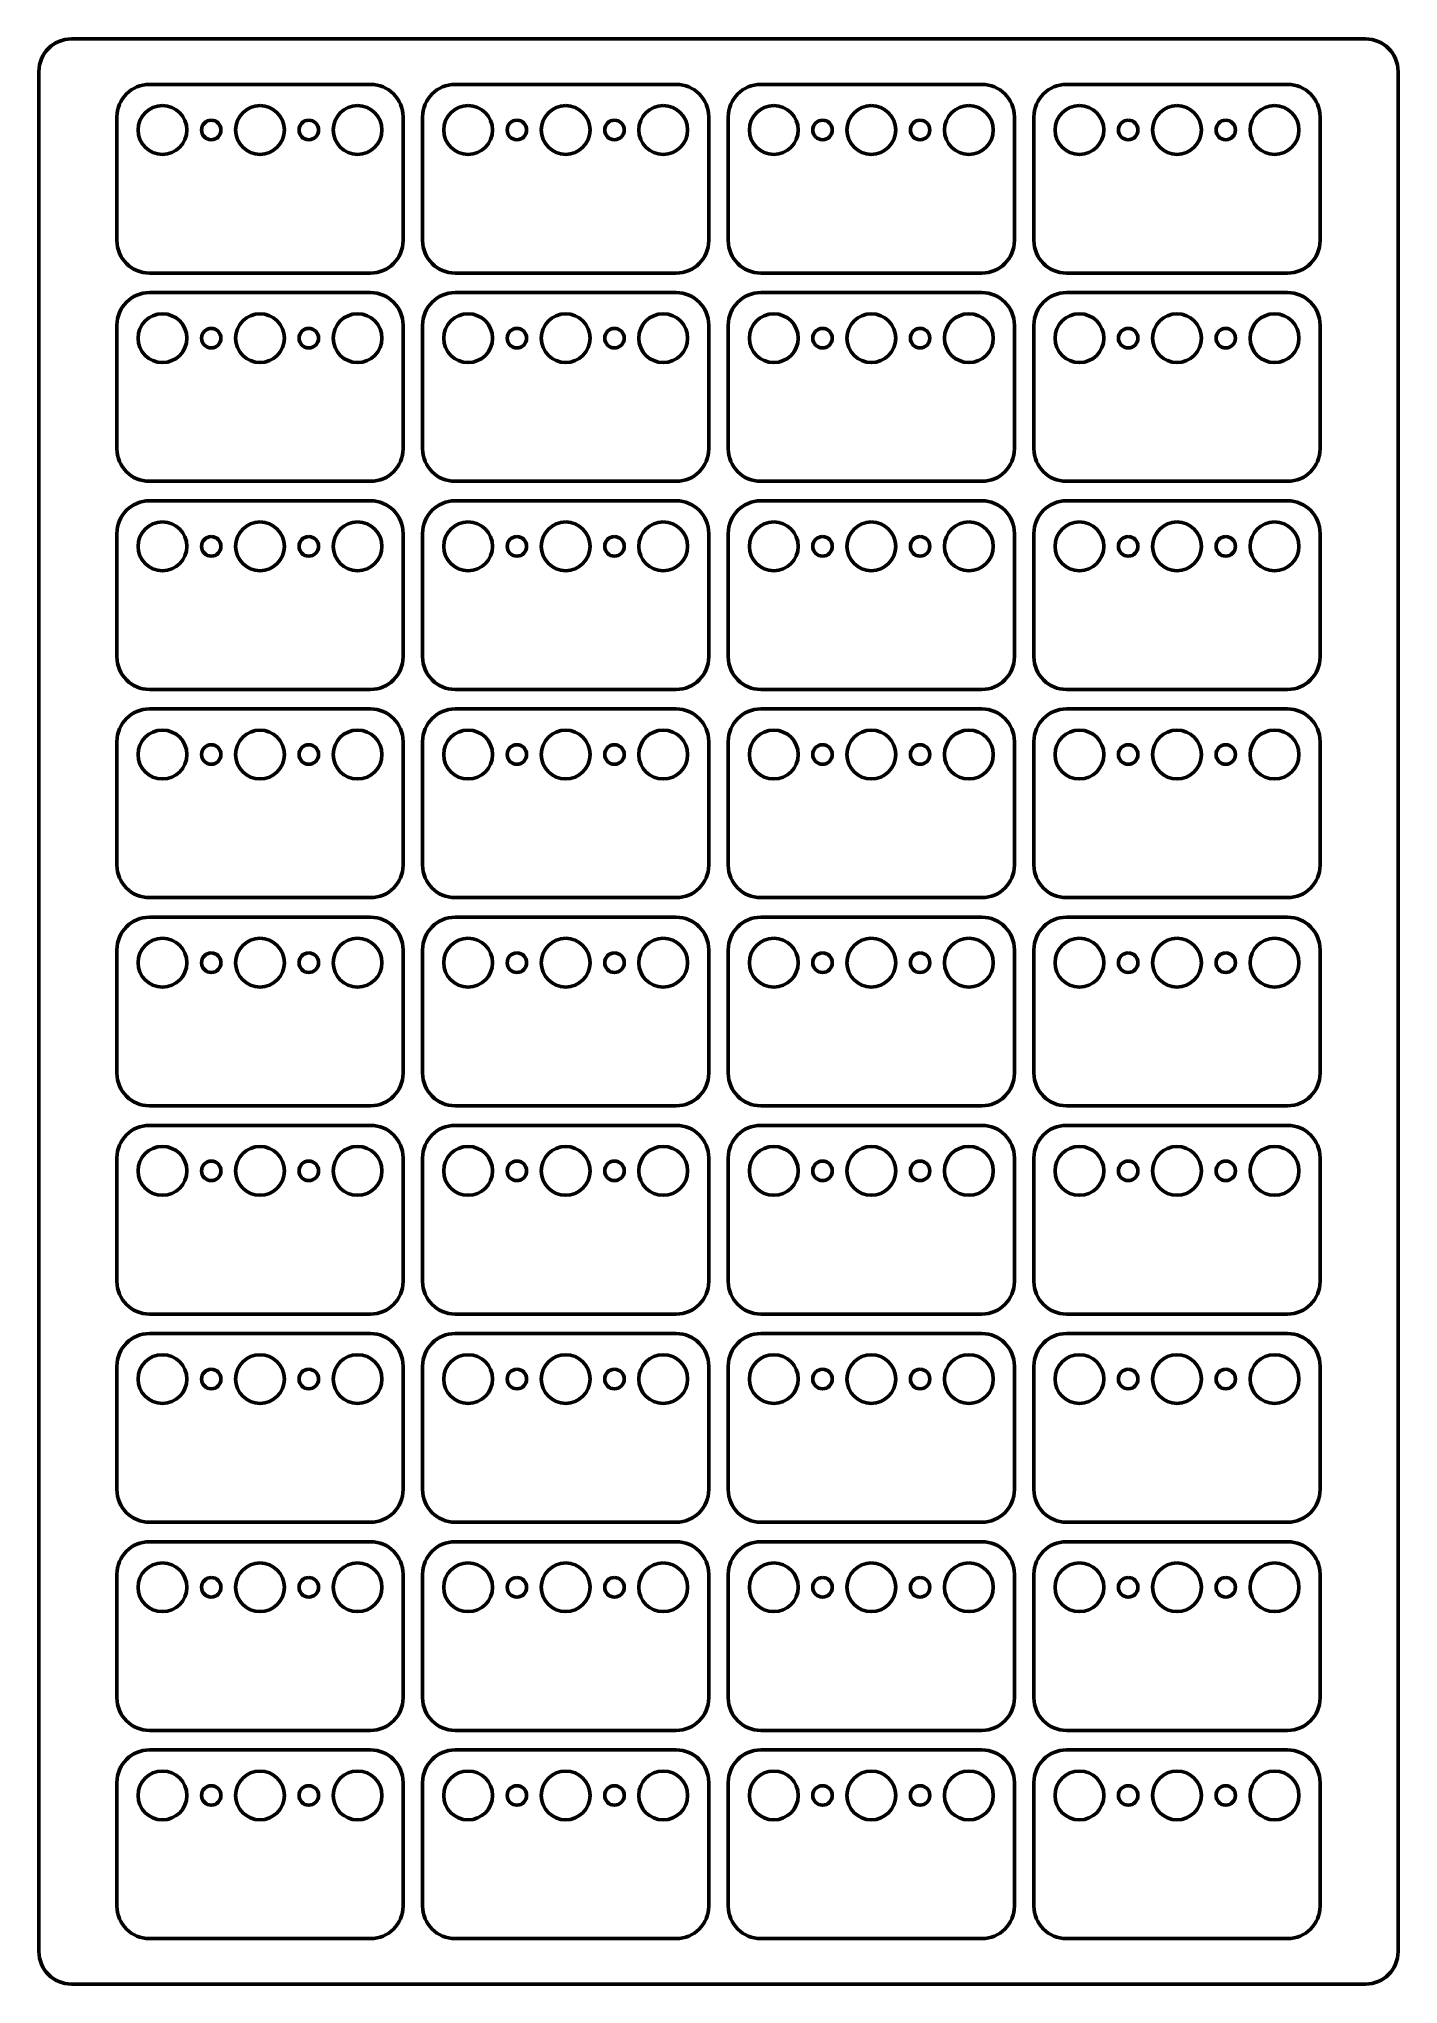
# Model space of a CAD drawing. Header units: centimetres. Extents: x -10.4 to 10.4, y -14.9 to 14.9.
import ezdxf

# ---------------------------------------------------------------- set-up
doc = ezdxf.new("R2010")
doc.units = ezdxf.units.CM
doc.header["$MEASUREMENT"] = 0
doc.layers.add('Layer 1', color=7, linetype='Continuous')

msp = doc.modelspace()

# ---------------------------------------------------------------- linework, layer by layer
at = {"layer": 'Layer 1', "lineweight": 53}
for centre, major_axis in [((-8.54999, 13.54999), (0, 0.37501)), ((-7.04999, 13.54999), (0, 0.37501)), ((-5.54999, 13.54999), (0, 0.37501)), ((-3.84999, 13.54999), (0, 0.37501)), ((-2.34999, 13.54999), (0, 0.37501)), ((-0.84999, 13.54999), (0, 0.37501)), ((0.85001, 13.54999), (0, 0.37501)), ((2.35001, 13.54999), (0, 0.37501)), ((3.85001, 13.54999), (0, 0.37501)), ((5.55001, 13.54999), (0, 0.37501)), ((7.05001, 13.54999), (0, 0.37501)), ((8.55001, 13.54999), (0, 0.37501)), ((-7.8, 13.55), (0, 0.15)), ((-6.3, 13.55), (0, 0.15)), ((-3.1, 13.55), (0, 0.15)), ((-1.6, 13.55), (0, 0.15)), ((1.6, 13.55), (0, 0.15)), ((3.1, 13.55), (0, 0.15)), ((6.3, 13.55), (0, 0.15)), ((7.8, 13.55), (0, 0.15)), ((-8.54999, 10.34999), (0, 0.37501)), ((-7.8, 10.35), (0, 0.15)), ((-7.04999, 10.34999), (0, 0.37501)), ((-6.3, 10.35), (0, 0.15)), ((-5.54999, 10.34999), (0, 0.37501)), ((-3.84999, 10.34999), (0, 0.37501)), ((-3.1, 10.35), (0, 0.15)), ((-2.34999, 10.34999), (0, 0.37501)), ((-1.6, 10.35), (0, 0.15)), ((-0.84999, 10.34999), (0, 0.37501)), ((0.85001, 10.34999), (0, 0.37501)), ((1.6, 10.35), (0, 0.15)), ((2.35001, 10.34999), (0, 0.37501)), ((3.1, 10.35), (0, 0.15)), ((3.85001, 10.34999), (0, 0.37501)), ((5.55001, 10.34999), (0, 0.37501)), ((6.3, 10.35), (0, 0.15)), ((7.05001, 10.34999), (0, 0.37501)), ((7.8, 10.35), (0, 0.15)), ((8.55001, 10.34999), (0, 0.37501)), ((-8.54999, 7.14999), (0, 0.37501)), ((-7.04999, 7.14999), (0, 0.37501)), ((-5.54999, 7.14999), (0, 0.37501)), ((-3.84999, 7.14999), (0, 0.37501)), ((-2.34999, 7.14999), (0, 0.37501)), ((-0.84999, 7.14999), (0, 0.37501)), ((0.85001, 7.14999), (0, 0.37501)), ((2.35001, 7.14999), (0, 0.37501)), ((3.85001, 7.14999), (0, 0.37501)), ((5.55001, 7.14999), (0, 0.37501)), ((7.05001, 7.14999), (0, 0.37501)), ((8.55001, 7.14999), (0, 0.37501)), ((-7.8, 7.15), (0, 0.15)), ((-6.3, 7.15), (0, 0.15)), ((-3.1, 7.15), (0, 0.15)), ((-1.6, 7.15), (0, 0.15)), ((1.6, 7.15), (0, 0.15)), ((3.1, 7.15), (0, 0.15)), ((6.3, 7.15), (0, 0.15)), ((7.8, 7.15), (0, 0.15)), ((-8.54999, 3.94999), (0, 0.37501)), ((-7.04999, 3.94999), (0, 0.37501)), ((-5.54999, 3.94999), (0, 0.37501)), ((-3.84999, 3.94999), (0, 0.37501)), ((-2.34999, 3.94999), (0, 0.37501)), ((-0.84999, 3.94999), (0, 0.37501)), ((0.85001, 3.94999), (0, 0.37501)), ((2.35001, 3.94999), (0, 0.37501)), ((3.85001, 3.94999), (0, 0.37501)), ((5.55001, 3.94999), (0, 0.37501)), ((7.05001, 3.94999), (0, 0.37501)), ((8.55001, 3.94999), (0, 0.37501)), ((-7.8, 3.95), (0, 0.15)), ((-6.3, 3.95), (0, 0.15)), ((-3.1, 3.95), (0, 0.15)), ((-1.6, 3.95), (0, 0.15)), ((1.6, 3.95), (0, 0.15)), ((3.1, 3.95), (0, 0.15)), ((6.3, 3.95), (0, 0.15)), ((7.8, 3.95), (0, 0.15)), ((-8.54999, 0.74999), (0, 0.37501)), ((-7.8, 0.75), (0, 0.15)), ((-7.04999, 0.74999), (0, 0.37501)), ((-6.3, 0.75), (0, 0.15)), ((-5.54999, 0.74999), (0, 0.37501)), ((-3.84999, 0.74999), (0, 0.37501)), ((-3.1, 0.75), (0, 0.15)), ((-2.34999, 0.74999), (0, 0.37501)), ((-1.6, 0.75), (0, 0.15)), ((-0.84999, 0.74999), (0, 0.37501)), ((0.85001, 0.74999), (0, 0.37501)), ((1.6, 0.75), (0, 0.15)), ((2.35001, 0.74999), (0, 0.37501)), ((3.1, 0.75), (0, 0.15)), ((3.85001, 0.74999), (0, 0.37501)), ((5.55001, 0.74999), (0, 0.37501)), ((6.3, 0.75), (0, 0.15)), ((7.05001, 0.74999), (0, 0.37501)), ((7.8, 0.75), (0, 0.15)), ((8.55001, 0.74999), (0, 0.37501)), ((-8.54999, -2.45001), (0, 0.37501)), ((-7.04999, -2.45001), (0, 0.37501)), ((-5.54999, -2.45001), (0, 0.37501)), ((-3.84999, -2.45001), (0, 0.37501)), ((-2.34999, -2.45001), (0, 0.37501)), ((-0.84999, -2.45001), (0, 0.37501)), ((0.85001, -2.45001), (0, 0.37501)), ((2.35001, -2.45001), (0, 0.37501)), ((3.85001, -2.45001), (0, 0.37501)), ((5.55001, -2.45001), (0, 0.37501)), ((7.05001, -2.45001), (0, 0.37501)), ((8.55001, -2.45001), (0, 0.37501)), ((-7.8, -2.45), (0, 0.15)), ((-6.3, -2.45), (0, 0.15)), ((-3.1, -2.45), (0, 0.15)), ((-1.6, -2.45), (0, 0.15)), ((1.6, -2.45), (0, 0.15)), ((3.1, -2.45), (0, 0.15)), ((6.3, -2.45), (0, 0.15)), ((7.8, -2.45), (0, 0.15)), ((-8.54999, -5.65001), (0, 0.37501)), ((-7.04999, -5.65001), (0, 0.37501)), ((-5.54999, -5.65001), (0, 0.37501)), ((-3.84999, -5.65001), (0, 0.37501)), ((-2.34999, -5.65001), (0, 0.37501)), ((-0.84999, -5.65001), (0, 0.37501)), ((0.85001, -5.65001), (0, 0.37501)), ((2.35001, -5.65001), (0, 0.37501)), ((3.85001, -5.65001), (0, 0.37501)), ((5.55001, -5.65001), (0, 0.37501)), ((7.05001, -5.65001), (0, 0.37501)), ((8.55001, -5.65001), (0, 0.37501)), ((-7.8, -5.65), (0, 0.15)), ((-6.3, -5.65), (0, 0.15)), ((-3.1, -5.65), (0, 0.15)), ((-1.6, -5.65), (0, 0.15)), ((1.6, -5.65), (0, 0.15)), ((3.1, -5.65), (0, 0.15)), ((6.3, -5.65), (0, 0.15)), ((7.8, -5.65), (0, 0.15)), ((-8.54999, -8.85001), (0, 0.37501)), ((-7.04999, -8.85001), (0, 0.37501)), ((-5.54999, -8.85001), (0, 0.37501)), ((-3.84999, -8.85001), (0, 0.37501)), ((-2.34999, -8.85001), (0, 0.37501)), ((-0.84999, -8.85001), (0, 0.37501)), ((0.85001, -8.85001), (0, 0.37501)), ((2.35001, -8.85001), (0, 0.37501)), ((3.85001, -8.85001), (0, 0.37501)), ((5.55001, -8.85001), (0, 0.37501)), ((7.05001, -8.85001), (0, 0.37501)), ((8.55001, -8.85001), (0, 0.37501)), ((-7.8, -8.85), (0, 0.15)), ((-6.3, -8.85), (0, 0.15)), ((-3.1, -8.85), (0, 0.15)), ((-1.6, -8.85), (0, 0.15)), ((1.6, -8.85), (0, 0.15)), ((3.1, -8.85), (0, 0.15)), ((6.3, -8.85), (0, 0.15)), ((7.8, -8.85), (0, 0.15)), ((-8.54999, -12.05001), (0, 0.37501)), ((-7.8, -12.05), (0, 0.15)), ((-7.04999, -12.05001), (0, 0.37501)), ((-6.3, -12.05), (0, 0.15)), ((-5.54999, -12.05001), (0, 0.37501)), ((-3.84999, -12.05001), (0, 0.37501)), ((-3.1, -12.05), (0, 0.15)), ((-2.34999, -12.05001), (0, 0.37501)), ((-1.6, -12.05), (0, 0.15)), ((-0.84999, -12.05001), (0, 0.37501)), ((0.85001, -12.05001), (0, 0.37501)), ((1.6, -12.05), (0, 0.15)), ((2.35001, -12.05001), (0, 0.37501)), ((3.1, -12.05), (0, 0.15)), ((3.85001, -12.05001), (0, 0.37501)), ((5.55001, -12.05001), (0, 0.37501)), ((6.3, -12.05), (0, 0.15)), ((7.05001, -12.05001), (0, 0.37501)), ((7.8, -12.05), (0, 0.15)), ((8.55001, -12.05001), (0, 0.37501))]:
    msp.add_ellipse(centre, major_axis=major_axis, ratio=1, dxfattribs=at)
msp.add_open_spline([(-10.45, -14.45), (-10.45, -14.45), (-10.45, 14.45), (-10.45, 14.45), (-10.45, 14.45), (-10.45, 14.72614), (-10.22614, 14.95), (-9.95, 14.95), (-9.95, 14.95), (-9.95, 14.95), (9.95, 14.95), (9.95, 14.95), (9.95, 14.95), (10.22614, 14.95), (10.45, 14.72614), (10.45, 14.45), (10.45, 14.45), (10.45, 14.45), (10.45, -14.45), (10.45, -14.45), (10.45, -14.45), (10.45, -14.72614), (10.22614, -14.95), (9.95, -14.95), (9.95, -14.95), (9.95, -14.95), (-9.95, -14.95), (-9.95, -14.95), (-9.95, -14.95), (-10.22614, -14.95), (-10.45, -14.72614), (-10.45, -14.45)], degree=3, knots=[0, 0, 0, 0, 0.11111111, 0.11111111, 0.11111111, 0.11111111, 0.22222222, 0.22222222, 0.22222222, 0.22222222, 0.33333333, 0.33333333, 0.33333333, 0.33333333, 0.44444444, 0.44444444, 0.44444444, 0.44444444, 0.55555556, 0.55555556, 0.55555556, 0.55555556, 0.66666667, 0.66666667, 0.66666667, 0.66666667, 0.77777778, 0.77777778, 0.77777778, 0.77777778, 1, 1, 1, 1], dxfattribs=at)
at = {"layer": 'Layer 1', "color": 3, "lineweight": 53}
for points in [[(-9.25, 11.85), (-9.25, 11.85), (-9.25, 13.75), (-9.25, 13.75), (-9.25, 13.75), (-9.25, 14.02614), (-9.02614, 14.25), (-8.75, 14.25), (-8.75, 14.25), (-8.75, 14.25), (-5.35, 14.25), (-5.35, 14.25), (-5.35, 14.25), (-5.07386, 14.25), (-4.85, 14.02614), (-4.85, 13.75), (-4.85, 13.75), (-4.85, 13.75), (-4.85, 11.85), (-4.85, 11.85), (-4.85, 11.85), (-4.85, 11.57386), (-5.07386, 11.35), (-5.35, 11.35), (-5.35, 11.35), (-5.35, 11.35), (-8.75, 11.35), (-8.75, 11.35), (-8.75, 11.35), (-9.02614, 11.35), (-9.25, 11.57386), (-9.25, 11.85)], [(-4.55, 11.85), (-4.55, 11.85), (-4.55, 13.75), (-4.55, 13.75), (-4.55, 13.75), (-4.55, 14.02614), (-4.32614, 14.25), (-4.05, 14.25), (-4.05, 14.25), (-4.05, 14.25), (-0.65, 14.25), (-0.65, 14.25), (-0.65, 14.25), (-0.37386, 14.25), (-0.15, 14.02614), (-0.15, 13.75), (-0.15, 13.75), (-0.15, 13.75), (-0.15, 11.85), (-0.15, 11.85), (-0.15, 11.85), (-0.15, 11.57386), (-0.37386, 11.35), (-0.65, 11.35), (-0.65, 11.35), (-0.65, 11.35), (-4.05, 11.35), (-4.05, 11.35), (-4.05, 11.35), (-4.32614, 11.35), (-4.55, 11.57386), (-4.55, 11.85)], [(0.15, 11.85), (0.15, 11.85), (0.15, 13.75), (0.15, 13.75), (0.15, 13.75), (0.15, 14.02614), (0.37386, 14.25), (0.65, 14.25), (0.65, 14.25), (0.65, 14.25), (4.05, 14.25), (4.05, 14.25), (4.05, 14.25), (4.32614, 14.25), (4.55, 14.02614), (4.55, 13.75), (4.55, 13.75), (4.55, 13.75), (4.55, 11.85), (4.55, 11.85), (4.55, 11.85), (4.55, 11.57386), (4.32614, 11.35), (4.05, 11.35), (4.05, 11.35), (4.05, 11.35), (0.65, 11.35), (0.65, 11.35), (0.65, 11.35), (0.37386, 11.35), (0.15, 11.57386), (0.15, 11.85)], [(4.85, 11.85), (4.85, 11.85), (4.85, 13.75), (4.85, 13.75), (4.85, 13.75), (4.85, 14.02614), (5.07386, 14.25), (5.35, 14.25), (5.35, 14.25), (5.35, 14.25), (8.75, 14.25), (8.75, 14.25), (8.75, 14.25), (9.02614, 14.25), (9.25, 14.02614), (9.25, 13.75), (9.25, 13.75), (9.25, 13.75), (9.25, 11.85), (9.25, 11.85), (9.25, 11.85), (9.25, 11.57386), (9.02614, 11.35), (8.75, 11.35), (8.75, 11.35), (8.75, 11.35), (5.35, 11.35), (5.35, 11.35), (5.35, 11.35), (5.07386, 11.35), (4.85, 11.57386), (4.85, 11.85)], [(-9.25, 8.65), (-9.25, 8.65), (-9.25, 10.55), (-9.25, 10.55), (-9.25, 10.55), (-9.25, 10.82614), (-9.02614, 11.05), (-8.75, 11.05), (-8.75, 11.05), (-8.75, 11.05), (-5.35, 11.05), (-5.35, 11.05), (-5.35, 11.05), (-5.07386, 11.05), (-4.85, 10.82614), (-4.85, 10.55), (-4.85, 10.55), (-4.85, 10.55), (-4.85, 8.65), (-4.85, 8.65), (-4.85, 8.65), (-4.85, 8.37386), (-5.07386, 8.15), (-5.35, 8.15), (-5.35, 8.15), (-5.35, 8.15), (-8.75, 8.15), (-8.75, 8.15), (-8.75, 8.15), (-9.02614, 8.15), (-9.25, 8.37386), (-9.25, 8.65)], [(-4.55, 8.65), (-4.55, 8.65), (-4.55, 10.55), (-4.55, 10.55), (-4.55, 10.55), (-4.55, 10.82614), (-4.32614, 11.05), (-4.05, 11.05), (-4.05, 11.05), (-4.05, 11.05), (-0.65, 11.05), (-0.65, 11.05), (-0.65, 11.05), (-0.37386, 11.05), (-0.15, 10.82614), (-0.15, 10.55), (-0.15, 10.55), (-0.15, 10.55), (-0.15, 8.65), (-0.15, 8.65), (-0.15, 8.65), (-0.15, 8.37386), (-0.37386, 8.15), (-0.65, 8.15), (-0.65, 8.15), (-0.65, 8.15), (-4.05, 8.15), (-4.05, 8.15), (-4.05, 8.15), (-4.32614, 8.15), (-4.55, 8.37386), (-4.55, 8.65)], [(0.15, 8.65), (0.15, 8.65), (0.15, 10.55), (0.15, 10.55), (0.15, 10.55), (0.15, 10.82614), (0.37386, 11.05), (0.65, 11.05), (0.65, 11.05), (0.65, 11.05), (4.05, 11.05), (4.05, 11.05), (4.05, 11.05), (4.32614, 11.05), (4.55, 10.82614), (4.55, 10.55), (4.55, 10.55), (4.55, 10.55), (4.55, 8.65), (4.55, 8.65), (4.55, 8.65), (4.55, 8.37386), (4.32614, 8.15), (4.05, 8.15), (4.05, 8.15), (4.05, 8.15), (0.65, 8.15), (0.65, 8.15), (0.65, 8.15), (0.37386, 8.15), (0.15, 8.37386), (0.15, 8.65)], [(4.85, 8.65), (4.85, 8.65), (4.85, 10.55), (4.85, 10.55), (4.85, 10.55), (4.85, 10.82614), (5.07386, 11.05), (5.35, 11.05), (5.35, 11.05), (5.35, 11.05), (8.75, 11.05), (8.75, 11.05), (8.75, 11.05), (9.02614, 11.05), (9.25, 10.82614), (9.25, 10.55), (9.25, 10.55), (9.25, 10.55), (9.25, 8.65), (9.25, 8.65), (9.25, 8.65), (9.25, 8.37386), (9.02614, 8.15), (8.75, 8.15), (8.75, 8.15), (8.75, 8.15), (5.35, 8.15), (5.35, 8.15), (5.35, 8.15), (5.07386, 8.15), (4.85, 8.37386), (4.85, 8.65)], [(-9.25, 5.45), (-9.25, 5.45), (-9.25, 7.35), (-9.25, 7.35), (-9.25, 7.35), (-9.25, 7.62614), (-9.02614, 7.85), (-8.75, 7.85), (-8.75, 7.85), (-8.75, 7.85), (-5.35, 7.85), (-5.35, 7.85), (-5.35, 7.85), (-5.07386, 7.85), (-4.85, 7.62614), (-4.85, 7.35), (-4.85, 7.35), (-4.85, 7.35), (-4.85, 5.45), (-4.85, 5.45), (-4.85, 5.45), (-4.85, 5.17386), (-5.07386, 4.95), (-5.35, 4.95), (-5.35, 4.95), (-5.35, 4.95), (-8.75, 4.95), (-8.75, 4.95), (-8.75, 4.95), (-9.02614, 4.95), (-9.25, 5.17386), (-9.25, 5.45)], [(-4.55, 5.45), (-4.55, 5.45), (-4.55, 7.35), (-4.55, 7.35), (-4.55, 7.35), (-4.55, 7.62614), (-4.32614, 7.85), (-4.05, 7.85), (-4.05, 7.85), (-4.05, 7.85), (-0.65, 7.85), (-0.65, 7.85), (-0.65, 7.85), (-0.37386, 7.85), (-0.15, 7.62614), (-0.15, 7.35), (-0.15, 7.35), (-0.15, 7.35), (-0.15, 5.45), (-0.15, 5.45), (-0.15, 5.45), (-0.15, 5.17386), (-0.37386, 4.95), (-0.65, 4.95), (-0.65, 4.95), (-0.65, 4.95), (-4.05, 4.95), (-4.05, 4.95), (-4.05, 4.95), (-4.32614, 4.95), (-4.55, 5.17386), (-4.55, 5.45)], [(0.15, 5.45), (0.15, 5.45), (0.15, 7.35), (0.15, 7.35), (0.15, 7.35), (0.15, 7.62614), (0.37386, 7.85), (0.65, 7.85), (0.65, 7.85), (0.65, 7.85), (4.05, 7.85), (4.05, 7.85), (4.05, 7.85), (4.32614, 7.85), (4.55, 7.62614), (4.55, 7.35), (4.55, 7.35), (4.55, 7.35), (4.55, 5.45), (4.55, 5.45), (4.55, 5.45), (4.55, 5.17386), (4.32614, 4.95), (4.05, 4.95), (4.05, 4.95), (4.05, 4.95), (0.65, 4.95), (0.65, 4.95), (0.65, 4.95), (0.37386, 4.95), (0.15, 5.17386), (0.15, 5.45)], [(4.85, 5.45), (4.85, 5.45), (4.85, 7.35), (4.85, 7.35), (4.85, 7.35), (4.85, 7.62614), (5.07386, 7.85), (5.35, 7.85), (5.35, 7.85), (5.35, 7.85), (8.75, 7.85), (8.75, 7.85), (8.75, 7.85), (9.02614, 7.85), (9.25, 7.62614), (9.25, 7.35), (9.25, 7.35), (9.25, 7.35), (9.25, 5.45), (9.25, 5.45), (9.25, 5.45), (9.25, 5.17386), (9.02614, 4.95), (8.75, 4.95), (8.75, 4.95), (8.75, 4.95), (5.35, 4.95), (5.35, 4.95), (5.35, 4.95), (5.07386, 4.95), (4.85, 5.17386), (4.85, 5.45)], [(-9.25, 2.25), (-9.25, 2.25), (-9.25, 4.15), (-9.25, 4.15), (-9.25, 4.15), (-9.25, 4.42614), (-9.02614, 4.65), (-8.75, 4.65), (-8.75, 4.65), (-8.75, 4.65), (-5.35, 4.65), (-5.35, 4.65), (-5.35, 4.65), (-5.07386, 4.65), (-4.85, 4.42614), (-4.85, 4.15), (-4.85, 4.15), (-4.85, 4.15), (-4.85, 2.25), (-4.85, 2.25), (-4.85, 2.25), (-4.85, 1.97386), (-5.07386, 1.75), (-5.35, 1.75), (-5.35, 1.75), (-5.35, 1.75), (-8.75, 1.75), (-8.75, 1.75), (-8.75, 1.75), (-9.02614, 1.75), (-9.25, 1.97386), (-9.25, 2.25)], [(-4.55, 2.25), (-4.55, 2.25), (-4.55, 4.15), (-4.55, 4.15), (-4.55, 4.15), (-4.55, 4.42614), (-4.32614, 4.65), (-4.05, 4.65), (-4.05, 4.65), (-4.05, 4.65), (-0.65, 4.65), (-0.65, 4.65), (-0.65, 4.65), (-0.37386, 4.65), (-0.15, 4.42614), (-0.15, 4.15), (-0.15, 4.15), (-0.15, 4.15), (-0.15, 2.25), (-0.15, 2.25), (-0.15, 2.25), (-0.15, 1.97386), (-0.37386, 1.75), (-0.65, 1.75), (-0.65, 1.75), (-0.65, 1.75), (-4.05, 1.75), (-4.05, 1.75), (-4.05, 1.75), (-4.32614, 1.75), (-4.55, 1.97386), (-4.55, 2.25)], [(0.15, 2.25), (0.15, 2.25), (0.15, 4.15), (0.15, 4.15), (0.15, 4.15), (0.15, 4.42614), (0.37386, 4.65), (0.65, 4.65), (0.65, 4.65), (0.65, 4.65), (4.05, 4.65), (4.05, 4.65), (4.05, 4.65), (4.32614, 4.65), (4.55, 4.42614), (4.55, 4.15), (4.55, 4.15), (4.55, 4.15), (4.55, 2.25), (4.55, 2.25), (4.55, 2.25), (4.55, 1.97386), (4.32614, 1.75), (4.05, 1.75), (4.05, 1.75), (4.05, 1.75), (0.65, 1.75), (0.65, 1.75), (0.65, 1.75), (0.37386, 1.75), (0.15, 1.97386), (0.15, 2.25)], [(4.85, 2.25), (4.85, 2.25), (4.85, 4.15), (4.85, 4.15), (4.85, 4.15), (4.85, 4.42614), (5.07386, 4.65), (5.35, 4.65), (5.35, 4.65), (5.35, 4.65), (8.75, 4.65), (8.75, 4.65), (8.75, 4.65), (9.02614, 4.65), (9.25, 4.42614), (9.25, 4.15), (9.25, 4.15), (9.25, 4.15), (9.25, 2.25), (9.25, 2.25), (9.25, 2.25), (9.25, 1.97386), (9.02614, 1.75), (8.75, 1.75), (8.75, 1.75), (8.75, 1.75), (5.35, 1.75), (5.35, 1.75), (5.35, 1.75), (5.07386, 1.75), (4.85, 1.97386), (4.85, 2.25)], [(-9.25, -0.95), (-9.25, -0.95), (-9.25, 0.95), (-9.25, 0.95), (-9.25, 0.95), (-9.25, 1.22614), (-9.02614, 1.45), (-8.75, 1.45), (-8.75, 1.45), (-8.75, 1.45), (-5.35, 1.45), (-5.35, 1.45), (-5.35, 1.45), (-5.07386, 1.45), (-4.85, 1.22614), (-4.85, 0.95), (-4.85, 0.95), (-4.85, 0.95), (-4.85, -0.95), (-4.85, -0.95), (-4.85, -0.95), (-4.85, -1.22614), (-5.07386, -1.45), (-5.35, -1.45), (-5.35, -1.45), (-5.35, -1.45), (-8.75, -1.45), (-8.75, -1.45), (-8.75, -1.45), (-9.02614, -1.45), (-9.25, -1.22614), (-9.25, -0.95)], [(-4.55, -0.95), (-4.55, -0.95), (-4.55, 0.95), (-4.55, 0.95), (-4.55, 0.95), (-4.55, 1.22614), (-4.32614, 1.45), (-4.05, 1.45), (-4.05, 1.45), (-4.05, 1.45), (-0.65, 1.45), (-0.65, 1.45), (-0.65, 1.45), (-0.37386, 1.45), (-0.15, 1.22614), (-0.15, 0.95), (-0.15, 0.95), (-0.15, 0.95), (-0.15, -0.95), (-0.15, -0.95), (-0.15, -0.95), (-0.15, -1.22614), (-0.37386, -1.45), (-0.65, -1.45), (-0.65, -1.45), (-0.65, -1.45), (-4.05, -1.45), (-4.05, -1.45), (-4.05, -1.45), (-4.32614, -1.45), (-4.55, -1.22614), (-4.55, -0.95)], [(0.15, -0.95), (0.15, -0.95), (0.15, 0.95), (0.15, 0.95), (0.15, 0.95), (0.15, 1.22614), (0.37386, 1.45), (0.65, 1.45), (0.65, 1.45), (0.65, 1.45), (4.05, 1.45), (4.05, 1.45), (4.05, 1.45), (4.32614, 1.45), (4.55, 1.22614), (4.55, 0.95), (4.55, 0.95), (4.55, 0.95), (4.55, -0.95), (4.55, -0.95), (4.55, -0.95), (4.55, -1.22614), (4.32614, -1.45), (4.05, -1.45), (4.05, -1.45), (4.05, -1.45), (0.65, -1.45), (0.65, -1.45), (0.65, -1.45), (0.37386, -1.45), (0.15, -1.22614), (0.15, -0.95)], [(4.85, -0.95), (4.85, -0.95), (4.85, 0.95), (4.85, 0.95), (4.85, 0.95), (4.85, 1.22614), (5.07386, 1.45), (5.35, 1.45), (5.35, 1.45), (5.35, 1.45), (8.75, 1.45), (8.75, 1.45), (8.75, 1.45), (9.02614, 1.45), (9.25, 1.22614), (9.25, 0.95), (9.25, 0.95), (9.25, 0.95), (9.25, -0.95), (9.25, -0.95), (9.25, -0.95), (9.25, -1.22614), (9.02614, -1.45), (8.75, -1.45), (8.75, -1.45), (8.75, -1.45), (5.35, -1.45), (5.35, -1.45), (5.35, -1.45), (5.07386, -1.45), (4.85, -1.22614), (4.85, -0.95)], [(-9.25, -4.15), (-9.25, -4.15), (-9.25, -2.25), (-9.25, -2.25), (-9.25, -2.25), (-9.25, -1.97386), (-9.02614, -1.75), (-8.75, -1.75), (-8.75, -1.75), (-8.75, -1.75), (-5.35, -1.75), (-5.35, -1.75), (-5.35, -1.75), (-5.07386, -1.75), (-4.85, -1.97386), (-4.85, -2.25), (-4.85, -2.25), (-4.85, -2.25), (-4.85, -4.15), (-4.85, -4.15), (-4.85, -4.15), (-4.85, -4.42614), (-5.07386, -4.65), (-5.35, -4.65), (-5.35, -4.65), (-5.35, -4.65), (-8.75, -4.65), (-8.75, -4.65), (-8.75, -4.65), (-9.02614, -4.65), (-9.25, -4.42614), (-9.25, -4.15)], [(-4.55, -4.15), (-4.55, -4.15), (-4.55, -2.25), (-4.55, -2.25), (-4.55, -2.25), (-4.55, -1.97386), (-4.32614, -1.75), (-4.05, -1.75), (-4.05, -1.75), (-4.05, -1.75), (-0.65, -1.75), (-0.65, -1.75), (-0.65, -1.75), (-0.37386, -1.75), (-0.15, -1.97386), (-0.15, -2.25), (-0.15, -2.25), (-0.15, -2.25), (-0.15, -4.15), (-0.15, -4.15), (-0.15, -4.15), (-0.15, -4.42614), (-0.37386, -4.65), (-0.65, -4.65), (-0.65, -4.65), (-0.65, -4.65), (-4.05, -4.65), (-4.05, -4.65), (-4.05, -4.65), (-4.32614, -4.65), (-4.55, -4.42614), (-4.55, -4.15)], [(0.15, -4.15), (0.15, -4.15), (0.15, -2.25), (0.15, -2.25), (0.15, -2.25), (0.15, -1.97386), (0.37386, -1.75), (0.65, -1.75), (0.65, -1.75), (0.65, -1.75), (4.05, -1.75), (4.05, -1.75), (4.05, -1.75), (4.32614, -1.75), (4.55, -1.97386), (4.55, -2.25), (4.55, -2.25), (4.55, -2.25), (4.55, -4.15), (4.55, -4.15), (4.55, -4.15), (4.55, -4.42614), (4.32614, -4.65), (4.05, -4.65), (4.05, -4.65), (4.05, -4.65), (0.65, -4.65), (0.65, -4.65), (0.65, -4.65), (0.37386, -4.65), (0.15, -4.42614), (0.15, -4.15)], [(4.85, -4.15), (4.85, -4.15), (4.85, -2.25), (4.85, -2.25), (4.85, -2.25), (4.85, -1.97386), (5.07386, -1.75), (5.35, -1.75), (5.35, -1.75), (5.35, -1.75), (8.75, -1.75), (8.75, -1.75), (8.75, -1.75), (9.02614, -1.75), (9.25, -1.97386), (9.25, -2.25), (9.25, -2.25), (9.25, -2.25), (9.25, -4.15), (9.25, -4.15), (9.25, -4.15), (9.25, -4.42614), (9.02614, -4.65), (8.75, -4.65), (8.75, -4.65), (8.75, -4.65), (5.35, -4.65), (5.35, -4.65), (5.35, -4.65), (5.07386, -4.65), (4.85, -4.42614), (4.85, -4.15)], [(-9.25, -7.35), (-9.25, -7.35), (-9.25, -5.45), (-9.25, -5.45), (-9.25, -5.45), (-9.25, -5.17386), (-9.02614, -4.95), (-8.75, -4.95), (-8.75, -4.95), (-8.75, -4.95), (-5.35, -4.95), (-5.35, -4.95), (-5.35, -4.95), (-5.07386, -4.95), (-4.85, -5.17386), (-4.85, -5.45), (-4.85, -5.45), (-4.85, -5.45), (-4.85, -7.35), (-4.85, -7.35), (-4.85, -7.35), (-4.85, -7.62614), (-5.07386, -7.85), (-5.35, -7.85), (-5.35, -7.85), (-5.35, -7.85), (-8.75, -7.85), (-8.75, -7.85), (-8.75, -7.85), (-9.02614, -7.85), (-9.25, -7.62614), (-9.25, -7.35)], [(-4.55, -7.35), (-4.55, -7.35), (-4.55, -5.45), (-4.55, -5.45), (-4.55, -5.45), (-4.55, -5.17386), (-4.32614, -4.95), (-4.05, -4.95), (-4.05, -4.95), (-4.05, -4.95), (-0.65, -4.95), (-0.65, -4.95), (-0.65, -4.95), (-0.37386, -4.95), (-0.15, -5.17386), (-0.15, -5.45), (-0.15, -5.45), (-0.15, -5.45), (-0.15, -7.35), (-0.15, -7.35), (-0.15, -7.35), (-0.15, -7.62614), (-0.37386, -7.85), (-0.65, -7.85), (-0.65, -7.85), (-0.65, -7.85), (-4.05, -7.85), (-4.05, -7.85), (-4.05, -7.85), (-4.32614, -7.85), (-4.55, -7.62614), (-4.55, -7.35)], [(0.15, -7.35), (0.15, -7.35), (0.15, -5.45), (0.15, -5.45), (0.15, -5.45), (0.15, -5.17386), (0.37386, -4.95), (0.65, -4.95), (0.65, -4.95), (0.65, -4.95), (4.05, -4.95), (4.05, -4.95), (4.05, -4.95), (4.32614, -4.95), (4.55, -5.17386), (4.55, -5.45), (4.55, -5.45), (4.55, -5.45), (4.55, -7.35), (4.55, -7.35), (4.55, -7.35), (4.55, -7.62614), (4.32614, -7.85), (4.05, -7.85), (4.05, -7.85), (4.05, -7.85), (0.65, -7.85), (0.65, -7.85), (0.65, -7.85), (0.37386, -7.85), (0.15, -7.62614), (0.15, -7.35)], [(4.85, -7.35), (4.85, -7.35), (4.85, -5.45), (4.85, -5.45), (4.85, -5.45), (4.85, -5.17386), (5.07386, -4.95), (5.35, -4.95), (5.35, -4.95), (5.35, -4.95), (8.75, -4.95), (8.75, -4.95), (8.75, -4.95), (9.02614, -4.95), (9.25, -5.17386), (9.25, -5.45), (9.25, -5.45), (9.25, -5.45), (9.25, -7.35), (9.25, -7.35), (9.25, -7.35), (9.25, -7.62614), (9.02614, -7.85), (8.75, -7.85), (8.75, -7.85), (8.75, -7.85), (5.35, -7.85), (5.35, -7.85), (5.35, -7.85), (5.07386, -7.85), (4.85, -7.62614), (4.85, -7.35)], [(-9.25, -10.55), (-9.25, -10.55), (-9.25, -8.65), (-9.25, -8.65), (-9.25, -8.65), (-9.25, -8.37386), (-9.02614, -8.15), (-8.75, -8.15), (-8.75, -8.15), (-8.75, -8.15), (-5.35, -8.15), (-5.35, -8.15), (-5.35, -8.15), (-5.07386, -8.15), (-4.85, -8.37386), (-4.85, -8.65), (-4.85, -8.65), (-4.85, -8.65), (-4.85, -10.55), (-4.85, -10.55), (-4.85, -10.55), (-4.85, -10.82614), (-5.07386, -11.05), (-5.35, -11.05), (-5.35, -11.05), (-5.35, -11.05), (-8.75, -11.05), (-8.75, -11.05), (-8.75, -11.05), (-9.02614, -11.05), (-9.25, -10.82614), (-9.25, -10.55)], [(-4.55, -10.55), (-4.55, -10.55), (-4.55, -8.65), (-4.55, -8.65), (-4.55, -8.65), (-4.55, -8.37386), (-4.32614, -8.15), (-4.05, -8.15), (-4.05, -8.15), (-4.05, -8.15), (-0.65, -8.15), (-0.65, -8.15), (-0.65, -8.15), (-0.37386, -8.15), (-0.15, -8.37386), (-0.15, -8.65), (-0.15, -8.65), (-0.15, -8.65), (-0.15, -10.55), (-0.15, -10.55), (-0.15, -10.55), (-0.15, -10.82614), (-0.37386, -11.05), (-0.65, -11.05), (-0.65, -11.05), (-0.65, -11.05), (-4.05, -11.05), (-4.05, -11.05), (-4.05, -11.05), (-4.32614, -11.05), (-4.55, -10.82614), (-4.55, -10.55)], [(0.15, -10.55), (0.15, -10.55), (0.15, -8.65), (0.15, -8.65), (0.15, -8.65), (0.15, -8.37386), (0.37386, -8.15), (0.65, -8.15), (0.65, -8.15), (0.65, -8.15), (4.05, -8.15), (4.05, -8.15), (4.05, -8.15), (4.32614, -8.15), (4.55, -8.37386), (4.55, -8.65), (4.55, -8.65), (4.55, -8.65), (4.55, -10.55), (4.55, -10.55), (4.55, -10.55), (4.55, -10.82614), (4.32614, -11.05), (4.05, -11.05), (4.05, -11.05), (4.05, -11.05), (0.65, -11.05), (0.65, -11.05), (0.65, -11.05), (0.37386, -11.05), (0.15, -10.82614), (0.15, -10.55)], [(4.85, -10.55), (4.85, -10.55), (4.85, -8.65), (4.85, -8.65), (4.85, -8.65), (4.85, -8.37386), (5.07386, -8.15), (5.35, -8.15), (5.35, -8.15), (5.35, -8.15), (8.75, -8.15), (8.75, -8.15), (8.75, -8.15), (9.02614, -8.15), (9.25, -8.37386), (9.25, -8.65), (9.25, -8.65), (9.25, -8.65), (9.25, -10.55), (9.25, -10.55), (9.25, -10.55), (9.25, -10.82614), (9.02614, -11.05), (8.75, -11.05), (8.75, -11.05), (8.75, -11.05), (5.35, -11.05), (5.35, -11.05), (5.35, -11.05), (5.07386, -11.05), (4.85, -10.82614), (4.85, -10.55)], [(-9.25, -13.75), (-9.25, -13.75), (-9.25, -11.85), (-9.25, -11.85), (-9.25, -11.85), (-9.25, -11.57386), (-9.02614, -11.35), (-8.75, -11.35), (-8.75, -11.35), (-8.75, -11.35), (-5.35, -11.35), (-5.35, -11.35), (-5.35, -11.35), (-5.07386, -11.35), (-4.85, -11.57386), (-4.85, -11.85), (-4.85, -11.85), (-4.85, -11.85), (-4.85, -13.75), (-4.85, -13.75), (-4.85, -13.75), (-4.85, -14.02614), (-5.07386, -14.25), (-5.35, -14.25), (-5.35, -14.25), (-5.35, -14.25), (-8.75, -14.25), (-8.75, -14.25), (-8.75, -14.25), (-9.02614, -14.25), (-9.25, -14.02614), (-9.25, -13.75)], [(-4.55, -13.75), (-4.55, -13.75), (-4.55, -11.85), (-4.55, -11.85), (-4.55, -11.85), (-4.55, -11.57386), (-4.32614, -11.35), (-4.05, -11.35), (-4.05, -11.35), (-4.05, -11.35), (-0.65, -11.35), (-0.65, -11.35), (-0.65, -11.35), (-0.37386, -11.35), (-0.15, -11.57386), (-0.15, -11.85), (-0.15, -11.85), (-0.15, -11.85), (-0.15, -13.75), (-0.15, -13.75), (-0.15, -13.75), (-0.15, -14.02614), (-0.37386, -14.25), (-0.65, -14.25), (-0.65, -14.25), (-0.65, -14.25), (-4.05, -14.25), (-4.05, -14.25), (-4.05, -14.25), (-4.32614, -14.25), (-4.55, -14.02614), (-4.55, -13.75)], [(0.15, -13.75), (0.15, -13.75), (0.15, -11.85), (0.15, -11.85), (0.15, -11.85), (0.15, -11.57386), (0.37386, -11.35), (0.65, -11.35), (0.65, -11.35), (0.65, -11.35), (4.05, -11.35), (4.05, -11.35), (4.05, -11.35), (4.32614, -11.35), (4.55, -11.57386), (4.55, -11.85), (4.55, -11.85), (4.55, -11.85), (4.55, -13.75), (4.55, -13.75), (4.55, -13.75), (4.55, -14.02614), (4.32614, -14.25), (4.05, -14.25), (4.05, -14.25), (4.05, -14.25), (0.65, -14.25), (0.65, -14.25), (0.65, -14.25), (0.37386, -14.25), (0.15, -14.02614), (0.15, -13.75)], [(4.85, -13.75), (4.85, -13.75), (4.85, -11.85), (4.85, -11.85), (4.85, -11.85), (4.85, -11.57386), (5.07386, -11.35), (5.35, -11.35), (5.35, -11.35), (5.35, -11.35), (8.75, -11.35), (8.75, -11.35), (8.75, -11.35), (9.02614, -11.35), (9.25, -11.57386), (9.25, -11.85), (9.25, -11.85), (9.25, -11.85), (9.25, -13.75), (9.25, -13.75), (9.25, -13.75), (9.25, -14.02614), (9.02614, -14.25), (8.75, -14.25), (8.75, -14.25), (8.75, -14.25), (5.35, -14.25), (5.35, -14.25), (5.35, -14.25), (5.07386, -14.25), (4.85, -14.02614), (4.85, -13.75)]]:
    msp.add_open_spline(points, degree=3, knots=[0, 0, 0, 0, 0.11111111, 0.11111111, 0.11111111, 0.11111111, 0.22222222, 0.22222222, 0.22222222, 0.22222222, 0.33333333, 0.33333333, 0.33333333, 0.33333333, 0.44444444, 0.44444444, 0.44444444, 0.44444444, 0.55555556, 0.55555556, 0.55555556, 0.55555556, 0.66666667, 0.66666667, 0.66666667, 0.66666667, 0.77777778, 0.77777778, 0.77777778, 0.77777778, 1, 1, 1, 1], dxfattribs=at)

doc.saveas('drawing.dxf')
